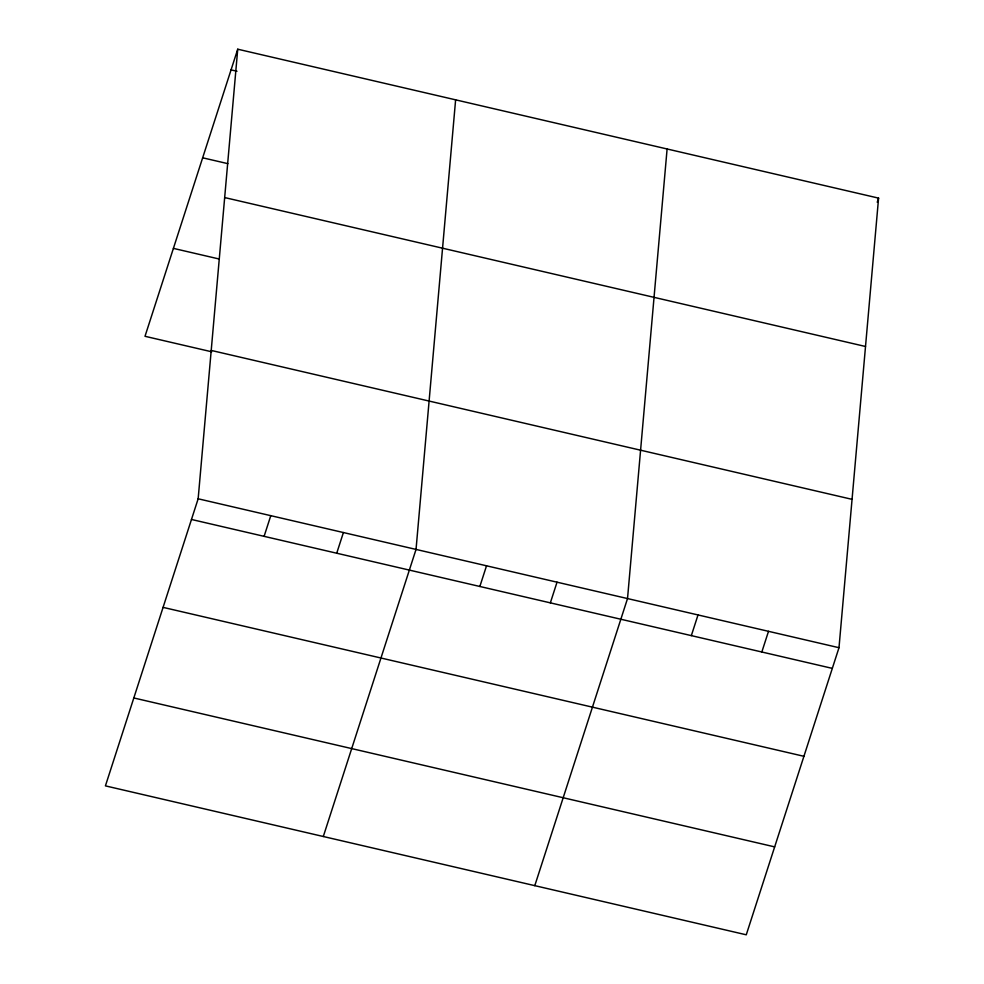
<?xml version="1.0" encoding="UTF-8"?>
<svg xmlns="http://www.w3.org/2000/svg" width="984" height="984" viewBox="0 0 984 984"><rect width="100%" height="100%" fill="white"/><g stroke="black" fill="none" stroke-linecap="round" stroke-linejoin="round"><path stroke-width="1.48" d="M198.153 498.79L237.734 49.2L878.577 198.128L838.995 647.706L746.266 934.8L105.423 785.872L198.153 498.79L838.995 647.706M455.617 99.839L416.035 549.416L323.305 836.511M667.103 148.978L627.521 598.567L534.792 885.649M237.734 49.2L145.005 336.294L211.708 351.792M264.106 536.341L270.784 515.665M336.725 553.217L343.404 532.541M479.848 586.476L486.526 565.8M550.351 602.86L557.03 582.184M691.334 635.627L698.013 614.951M877.248 202.261L878.577 198.128M761.825 652.011L768.504 631.322M231.055 69.876L236.984 71.254M202.655 157.797L227.857 163.651M224.672 197.563L865.514 346.491M173.393 248.374L219.346 259.05M211.216 350.427L852.058 499.343M191.474 519.466L832.316 668.382M163.073 607.374L803.928 756.302M133.824 697.964L774.666 846.88"/></g></svg>
